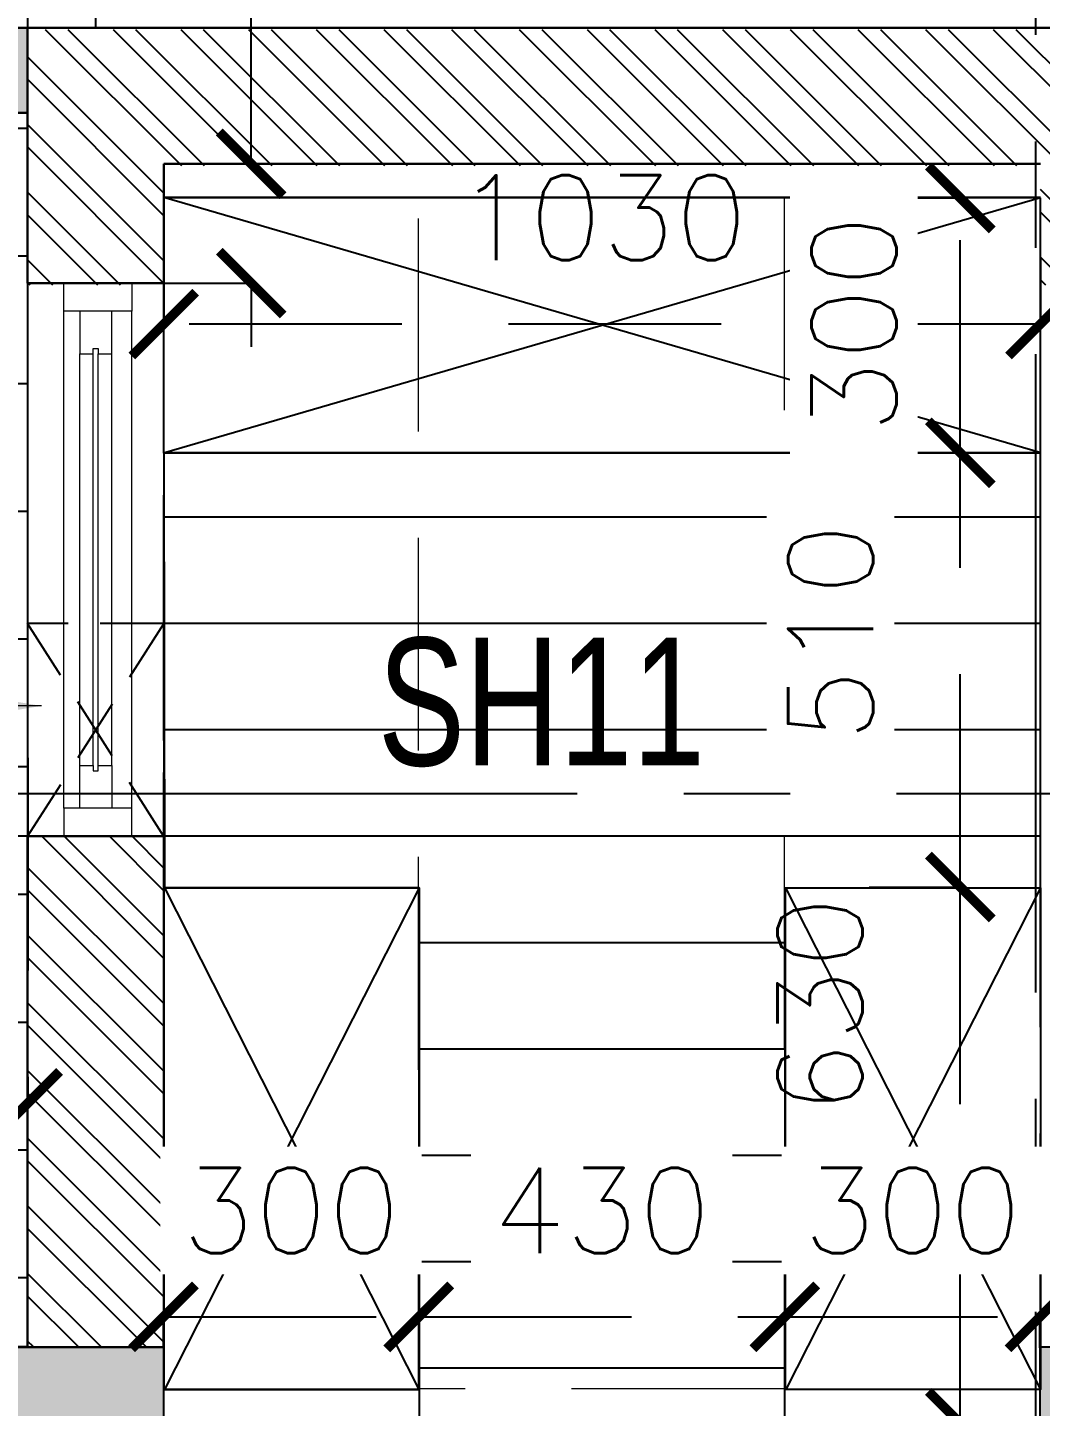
# Model space of a CAD drawing. Header units: millimetres. Extents: x 1124992 to 1258557, y -5767803 to -5695799.
# Drawn here: x 1212102 to 1213292, y -5707920 to -5706300 of the extents above; entities that cross this region are included whole.
import ezdxf

# ---------------------------------------------------------------- set-up
doc = ezdxf.new("R2010")
doc.units = ezdxf.units.MM
doc.header["$LTSCALE"] = 1000
doc.header["$MEASUREMENT"] = 0
for name, pattern in [('$1$AUDIT_D_120904163729-0', [0]), ('$36$HIDDEN', [0.375, 0.25, -0.125]), ('2BHK-A - BACK$0$AUDIT_D_120904163729-0', [0]), ('2BHK-A - BACK$0$HIDDEN', [0.375, 0.25, -0.125]), ('AUDIT_D_120904163729-0', [0]), ('T8(T9 IS SIMILAR) - DIMENSION & TEXTING$0$HIDDEN', [0.375, 0.25, -0.125]), ('T8(T9 IS SIMILAR)$0$$0$HIDDEN', [0.375, 0.25, -0.125]), ('T8(T9 IS SIMILAR)$0$HIDDEN', [0.375, 0.25, -0.125]), ('T8_REFUGE COLUMNS$0$CENTER2', [1.125, 0.75, -0.125, 0.125, -0.125])]:
    doc.linetypes.add(name, pattern=pattern)
doc.layers.get('0').update_dxf_attribs({"linetype": 'AUDIT_D_120904163729-0'})
for name, color, linetype in [('$0$A-HATCH -160', 251, '$1$AUDIT_D_120904163729-0'), ('$21$A-DIMENSIONS', 2, '$36$HIDDEN'), ('2BHK-A - BACK$0$A-DOOR-FULL', 2, 'Continuous'), ('2BHK-A - BACK$0$A-HATCH -160', 251, '2BHK-A - BACK$0$AUDIT_D_120904163729-0'), ('2BHK-A - BACK$0$A-TOI SUNK 50MM', 8, 'Continuous'), ('2BHK-A - BACK$0$CUT-OUT', 49, 'Continuous'), ('T8(T9 IS SIMILAR) - DIMENSION & TEXTING$0$A-DIMENSIONS', 2, 'T8(T9 IS SIMILAR) - DIMENSION & TEXTING$0$HIDDEN'), ('T8_REFUGE COLUMNS$0$A-CENTERLINE', 193, 'T8_REFUGE COLUMNS$0$CENTER2'), ('T8_REFUGE COLUMNS$0$A-RCC COLS', 3, 'Continuous'), ('T8_TYPICAL COLUMNS$0$A-RCC COLS', 3, 'Continuous')]:
    doc.layers.add(name, color=color, linetype=linetype)
for name, color, linetype, lineweight in [('2BHK-A - BACK$0$A-WALL- 160', 6, 'Continuous', 30), ('2BHK-A - BACK$0$Ventilator', 5, 'Continuous', 0), ('T8(T9 IS SIMILAR) - DIMENSION & TEXTING$0$R0-18-10-2014-T1-1st Podium Floor Plan$0$Text', 2, 'Continuous', 0), ('T8(T9 IS SIMILAR) - DIMENSION & TEXTING$0$T8 - TYPICAL FLOOR CORE$0$a-Text', 4, 'Continuous', 0), ('T8(T9 IS SIMILAR)$0$D&W', 8, 'Continuous', 25), ('T8(T9 IS SIMILAR)$0$SCPL BEAM', 191, 'T8(T9 IS SIMILAR)$0$$0$HIDDEN', 13)]:
    doc.layers.add(name, color=color, linetype=linetype, lineweight=lineweight)
doc.layers.add('T8_REFUGE COLUMNS$1$COL-HATCH', color=7, linetype='Continuous', lineweight=25, true_color=0xa3a3a3)
doc.layers.add('T8_TYPICAL COLUMNS$1$$0$COL-HATCH', color=7, linetype='Continuous', lineweight=25, true_color=0xa3a3a3)
doc.styles.add('T8(T9 IS SIMILAR) - DIMENSION & TEXTING$0$Romans 1', font='romans.shx', dxfattribs={"height": 100})
doc.styles.add('T8(T9 IS SIMILAR) - DIMENSION & TEXTING$0$T8 - TYPICAL FLOOR CORE$0$ARIAL ARROW', font='swisscl.ttf')
doc.styles.add('T8(T9 IS SIMILAR) - DIMENSION & TEXTING$0$Tahoma', font='tahoma.ttf')
doc.dimstyles.new('T8(T9 IS SIMILAR) - DIMENSION & TEXTING$0$ALPINE S', dxfattribs={"dimscale": 0, "dimtxt": 100, "dimasz": 75, "dimexe": 0, "dimexo": 0, "dimgap": 75, "dimtad": 1, "dimdec": 0, "dimzin": 0, "dimdsep": 46, "dimtxsty": 'T8(T9 IS SIMILAR) - DIMENSION & TEXTING$0$Romans 1', "dimblk": 'T8(T9 IS SIMILAR) - DIMENSION & TEXTING$0$_ArchTick', "dimcen": 0.09, "dimclrd": 256, "dimclre": 256, "dimclrt": 7, "dimadec": 0, "dimazin": 0, "dimtfac": 1, "dimtdec": 0, "dimtofl": 0, "dimtmove": 1, "dimatfit": 0, "dimldrblk": 'T8(T9 IS SIMILAR) - DIMENSION & TEXTING$0$_Open90', "dimfxl": 1, "dimtolj": 1, "dimtzin": 0, "dimarcsym": 0})
doc.dimstyles.new('T8(T9 IS SIMILAR) - DIMENSION & TEXTING$0$SAMATA STD', dxfattribs={"dimtxt": 100, "dimasz": 50, "dimexe": 50, "dimexo": 50, "dimgap": 10, "dimtad": 0, "dimdec": 0, "dimrnd": 5, "dimzin": 0, "dimdsep": 46, "dimtxsty": 'T8(T9 IS SIMILAR) - DIMENSION & TEXTING$0$Tahoma', "dimblk": 'T8(T9 IS SIMILAR) - DIMENSION & TEXTING$0$_Origin2', "dimcen": -50, "dimdle": 50, "dimclrd": 7, "dimclre": 7, "dimclrt": 7, "dimadec": 0, "dimazin": 0, "dimtfac": 1, "dimtdec": 0, "dimtmove": 1, "dimatfit": 3, "dimfxl": 150, "dimtfill": 1, "dimtolj": 1, "dimtzin": 0, "dimlwd": -1, "dimlwe": -1, "dimarcsym": 0})

# ---------------------------------------------------------------- blocks, each defined once
blk = doc.blocks.new('T8(T9 IS SIMILAR) - DIMENSION & TEXTING$0$_ArchTick')
at = {"color": 0, "linetype": 'ByBlock', "const_width": 0.15}
blk.add_lwpolyline([(-0.5, -0.5), (0.5, 0.5)], dxfattribs=at)
blk = doc.blocks.new('*D413')
at = {"layer": 'T8(T9 IS SIMILAR) - DIMENSION & TEXTING$0$A-DIMENSIONS', "linetype": 'T8(T9 IS SIMILAR) - DIMENSION & TEXTING$0$HIDDEN', "lineweight": -2, "transparency": 16777216}
for p, q in [((1212262.3, -5706571.4), (1212262.3, -5706648.2)), ((1213292.2, -5706571.4), (1213292.2, -5706648.2))]:
    blk.add_line(p, q, dxfattribs=at)
at = {"layer": 'T8(T9 IS SIMILAR) - DIMENSION & TEXTING$0$A-DIMENSIONS', "lineweight": -2, "transparency": 16777216}
blk.add_line((1213292.2, -5706648.2), (1212262.3, -5706648.2), dxfattribs=at)
at = {"layer": 'T8(T9 IS SIMILAR) - DIMENSION & TEXTING$0$A-DIMENSIONS', "linetype": 'ByBlock', "lineweight": -2, "transparency": 16777216, "xscale": 75, "yscale": 75, "zscale": 75, "rotation": 180}
blk.add_blockref('T8(T9 IS SIMILAR) - DIMENSION & TEXTING$0$_ArchTick', (1212262.3, -5706648.2), dxfattribs=at)
at = {"layer": 'T8(T9 IS SIMILAR) - DIMENSION & TEXTING$0$A-DIMENSIONS', "linetype": 'ByBlock', "lineweight": -2, "transparency": 16777216, "xscale": 75, "yscale": 75, "zscale": 75}
blk.add_blockref('T8(T9 IS SIMILAR) - DIMENSION & TEXTING$0$_ArchTick', (1213292.2, -5706648.2), dxfattribs=at)
at = {"layer": 'T8(T9 IS SIMILAR) - DIMENSION & TEXTING$0$A-DIMENSIONS', "color": 7, "linetype": 'ByBlock', "transparency": 16777216, "insert": (1212777.2, -5706523.2), "char_height": 100, "attachment_point": 5, "style": 'T8(T9 IS SIMILAR) - DIMENSION & TEXTING$0$Romans 1'}
blk.add_mtext('\\A1;1030', dxfattribs=at)
blk = doc.blocks.new('T8(T9 IS SIMILAR) - DIMENSION & TEXTING$0$_Open90')
at = {"color": 0, "linetype": 'ByBlock', "lineweight": -2}
for p, q in [((-0.5, 0.5), (0, 0)), ((0, 0), (-1, 0)), ((0, 0), (-0.5, -0.5))]:
    blk.add_line(p, q, dxfattribs=at)
blk = doc.blocks.new('*D435')
at = {"layer": 'T8(T9 IS SIMILAR) - DIMENSION & TEXTING$0$A-DIMENSIONS', "linetype": 'T8(T9 IS SIMILAR) - DIMENSION & TEXTING$0$HIDDEN', "lineweight": -2, "transparency": 16777216}
for p, q in [((1209852.8, -5707157.6), (1209852.8, -5707563.6)), ((1212102.6, -5707157.6), (1212102.6, -5707563.6))]:
    blk.add_line(p, q, dxfattribs=at)
at = {"layer": 'T8(T9 IS SIMILAR) - DIMENSION & TEXTING$0$A-DIMENSIONS', "lineweight": -2, "transparency": 16777216}
blk.add_line((1209852.8, -5707563.6), (1212102.6, -5707563.6), dxfattribs=at)
at = {"layer": 'T8(T9 IS SIMILAR) - DIMENSION & TEXTING$0$A-DIMENSIONS', "linetype": 'ByBlock', "lineweight": -2, "transparency": 16777216, "xscale": 75, "yscale": 75, "zscale": 75, "rotation": 180}
blk.add_blockref('T8(T9 IS SIMILAR) - DIMENSION & TEXTING$0$_ArchTick', (1209852.8, -5707563.6), dxfattribs=at)
at = {"layer": 'T8(T9 IS SIMILAR) - DIMENSION & TEXTING$0$A-DIMENSIONS', "linetype": 'ByBlock', "lineweight": -2, "transparency": 16777216, "xscale": 75, "yscale": 75, "zscale": 75}
blk.add_blockref('T8(T9 IS SIMILAR) - DIMENSION & TEXTING$0$_ArchTick', (1212102.6, -5707563.6), dxfattribs=at)
at = {"layer": 'T8(T9 IS SIMILAR) - DIMENSION & TEXTING$0$A-DIMENSIONS', "color": 7, "linetype": 'ByBlock', "transparency": 16777216, "insert": (1210977.7, -5707438.6), "char_height": 100, "attachment_point": 5, "style": 'T8(T9 IS SIMILAR) - DIMENSION & TEXTING$0$Romans 1'}
blk.add_mtext('\\A1;2250', dxfattribs=at)
blk = doc.blocks.new('*D239')
at = {"layer": 'T8(T9 IS SIMILAR) - DIMENSION & TEXTING$0$A-DIMENSIONS', "linetype": 'T8(T9 IS SIMILAR) - DIMENSION & TEXTING$0$HIDDEN', "lineweight": -2, "transparency": 16777216}
for p, q in [((1213091.3, -5707309.5), (1213198.2, -5707309.5)), ((1213065.6, -5707939.6), (1213198.2, -5707939.6))]:
    blk.add_line(p, q, dxfattribs=at)
at = {"layer": 'T8(T9 IS SIMILAR) - DIMENSION & TEXTING$0$A-DIMENSIONS', "lineweight": -2, "transparency": 16777216}
blk.add_line((1213198.2, -5707939.6), (1213198.2, -5707309.5), dxfattribs=at)
at = {"layer": 'T8(T9 IS SIMILAR) - DIMENSION & TEXTING$0$A-DIMENSIONS', "linetype": 'ByBlock', "lineweight": -2, "transparency": 16777216, "xscale": 75, "yscale": 75, "zscale": 75}
for p, rotation in [((1213198.2, -5707309.5), 90), ((1213198.2, -5707939.6), 270)]:
    blk.add_blockref('T8(T9 IS SIMILAR) - DIMENSION & TEXTING$0$_ArchTick', p, dxfattribs=dict(at, rotation=rotation))
at = {"layer": 'T8(T9 IS SIMILAR) - DIMENSION & TEXTING$0$A-DIMENSIONS', "color": 7, "linetype": 'ByBlock', "transparency": 16777216, "insert": (1213033.3, -5707448.4), "char_height": 100, "attachment_point": 5, "rotation": 90, "style": 'T8(T9 IS SIMILAR) - DIMENSION & TEXTING$0$Romans 1'}
blk.add_mtext('\\A1;630', dxfattribs=at)
blk = doc.blocks.new('*D240')
at = {"layer": 'T8(T9 IS SIMILAR) - DIMENSION & TEXTING$0$A-DIMENSIONS', "linetype": 'T8(T9 IS SIMILAR) - DIMENSION & TEXTING$0$HIDDEN', "lineweight": -2, "transparency": 16777216}
for p, q in [((1213091.3, -5706799.4), (1213198.2, -5706799.4)), ((1213091.3, -5707309.5), (1213198.2, -5707309.5))]:
    blk.add_line(p, q, dxfattribs=at)
at = {"layer": 'T8(T9 IS SIMILAR) - DIMENSION & TEXTING$0$A-DIMENSIONS', "lineweight": -2, "transparency": 16777216}
blk.add_line((1213198.2, -5707309.5), (1213198.2, -5706799.4), dxfattribs=at)
at = {"layer": 'T8(T9 IS SIMILAR) - DIMENSION & TEXTING$0$A-DIMENSIONS', "linetype": 'ByBlock', "lineweight": -2, "transparency": 16777216, "xscale": 75, "yscale": 75, "zscale": 75}
for p, rotation in [((1213198.2, -5706799.4), 90), ((1213198.2, -5707309.5), 270)]:
    blk.add_blockref('T8(T9 IS SIMILAR) - DIMENSION & TEXTING$0$_ArchTick', p, dxfattribs=dict(at, rotation=rotation))
at = {"layer": 'T8(T9 IS SIMILAR) - DIMENSION & TEXTING$0$A-DIMENSIONS', "color": 7, "linetype": 'ByBlock', "transparency": 16777216, "insert": (1213045.8, -5707010.4), "char_height": 100, "attachment_point": 5, "rotation": 90, "style": 'T8(T9 IS SIMILAR) - DIMENSION & TEXTING$0$Romans 1', "bg_fill": 3, "box_fill_scale": 1.25, "bg_fill_color": 256, "bg_fill_true_color": 13158600, "bg_fill_transparency": 0}
blk.add_mtext('\\A1;510', dxfattribs=at)
blk = doc.blocks.new('*D241')
at = {"layer": 'T8(T9 IS SIMILAR) - DIMENSION & TEXTING$0$A-DIMENSIONS', "linetype": 'T8(T9 IS SIMILAR) - DIMENSION & TEXTING$0$HIDDEN', "lineweight": -2, "transparency": 16777216}
for p, q in [((1213091.3, -5706499.9), (1213198.2, -5706499.9)), ((1213091.3, -5706799.4), (1213198.2, -5706799.4))]:
    blk.add_line(p, q, dxfattribs=at)
at = {"layer": 'T8(T9 IS SIMILAR) - DIMENSION & TEXTING$0$A-DIMENSIONS', "lineweight": -2, "transparency": 16777216}
blk.add_line((1213198.2, -5706799.4), (1213198.2, -5706499.9), dxfattribs=at)
at = {"layer": 'T8(T9 IS SIMILAR) - DIMENSION & TEXTING$0$A-DIMENSIONS', "color": 7, "linetype": 'ByBlock', "transparency": 16777216, "insert": (1213073.2, -5706648.2), "char_height": 100, "attachment_point": 5, "rotation": 90, "style": 'T8(T9 IS SIMILAR) - DIMENSION & TEXTING$0$Romans 1', "bg_fill": 3, "box_fill_scale": 1.25, "bg_fill_color": 256, "bg_fill_true_color": 13158600, "bg_fill_transparency": 0}
blk.add_mtext('\\A1;300', dxfattribs=at)
at = {"layer": 'T8(T9 IS SIMILAR) - DIMENSION & TEXTING$0$A-DIMENSIONS', "linetype": 'ByBlock', "lineweight": -2, "transparency": 16777216, "xscale": 75, "yscale": 75, "zscale": 75}
for p, rotation in [((1213198.2, -5706499.9), 90), ((1213198.2, -5706799.4), 270)]:
    blk.add_blockref('T8(T9 IS SIMILAR) - DIMENSION & TEXTING$0$_ArchTick', p, dxfattribs=dict(at, rotation=rotation))
blk = doc.blocks.new('*D242')
at = {"layer": 'T8(T9 IS SIMILAR) - DIMENSION & TEXTING$0$A-DIMENSIONS', "linetype": 'T8(T9 IS SIMILAR) - DIMENSION & TEXTING$0$HIDDEN', "lineweight": -2, "transparency": 16777216}
for p, q in [((1212262, -5707850.3), (1212262, -5707814.5)), ((1212561.9, -5707850.3), (1212561.9, -5707814.5))]:
    blk.add_line(p, q, dxfattribs=at)
at = {"layer": 'T8(T9 IS SIMILAR) - DIMENSION & TEXTING$0$A-DIMENSIONS', "lineweight": -2, "transparency": 16777216}
blk.add_line((1212262, -5707814.5), (1212561.9, -5707814.5), dxfattribs=at)
at = {"layer": 'T8(T9 IS SIMILAR) - DIMENSION & TEXTING$0$A-DIMENSIONS', "color": 7, "linetype": 'ByBlock', "transparency": 16777216, "insert": (1212411.9, -5707689.5), "char_height": 100, "attachment_point": 5, "style": 'T8(T9 IS SIMILAR) - DIMENSION & TEXTING$0$Romans 1', "bg_fill": 3, "box_fill_scale": 1.25, "bg_fill_color": 256, "bg_fill_true_color": 13158600, "bg_fill_transparency": 0}
blk.add_mtext('\\A1;300', dxfattribs=at)
at = {"layer": 'T8(T9 IS SIMILAR) - DIMENSION & TEXTING$0$A-DIMENSIONS', "linetype": 'ByBlock', "lineweight": -2, "transparency": 16777216, "xscale": 75, "yscale": 75, "zscale": 75, "rotation": 180}
blk.add_blockref('T8(T9 IS SIMILAR) - DIMENSION & TEXTING$0$_ArchTick', (1212262, -5707814.5), dxfattribs=at)
at = {"layer": 'T8(T9 IS SIMILAR) - DIMENSION & TEXTING$0$A-DIMENSIONS', "linetype": 'ByBlock', "lineweight": -2, "transparency": 16777216, "xscale": 75, "yscale": 75, "zscale": 75}
blk.add_blockref('T8(T9 IS SIMILAR) - DIMENSION & TEXTING$0$_ArchTick', (1212561.9, -5707814.5), dxfattribs=at)
blk = doc.blocks.new('*D243')
at = {"layer": 'T8(T9 IS SIMILAR) - DIMENSION & TEXTING$0$A-DIMENSIONS', "linetype": 'T8(T9 IS SIMILAR) - DIMENSION & TEXTING$0$HIDDEN', "lineweight": -2, "transparency": 16777216}
for p, q in [((1212561.9, -5707850.3), (1212561.9, -5707814.5)), ((1212991.9, -5707850.9), (1212991.9, -5707814.5))]:
    blk.add_line(p, q, dxfattribs=at)
at = {"layer": 'T8(T9 IS SIMILAR) - DIMENSION & TEXTING$0$A-DIMENSIONS', "lineweight": -2, "transparency": 16777216}
blk.add_line((1212561.9, -5707814.5), (1212991.9, -5707814.5), dxfattribs=at)
at = {"layer": 'T8(T9 IS SIMILAR) - DIMENSION & TEXTING$0$A-DIMENSIONS', "linetype": 'ByBlock', "lineweight": -2, "transparency": 16777216, "xscale": 75, "yscale": 75, "zscale": 75, "rotation": 180}
blk.add_blockref('T8(T9 IS SIMILAR) - DIMENSION & TEXTING$0$_ArchTick', (1212561.9, -5707814.5), dxfattribs=at)
at = {"layer": 'T8(T9 IS SIMILAR) - DIMENSION & TEXTING$0$A-DIMENSIONS', "linetype": 'ByBlock', "lineweight": -2, "transparency": 16777216, "xscale": 75, "yscale": 75, "zscale": 75}
blk.add_blockref('T8(T9 IS SIMILAR) - DIMENSION & TEXTING$0$_ArchTick', (1212991.9, -5707814.5), dxfattribs=at)
at = {"layer": 'T8(T9 IS SIMILAR) - DIMENSION & TEXTING$0$A-DIMENSIONS', "color": 7, "linetype": 'ByBlock', "transparency": 16777216, "insert": (1212776.9, -5707689.5), "char_height": 100, "attachment_point": 5, "style": 'T8(T9 IS SIMILAR) - DIMENSION & TEXTING$0$Romans 1', "bg_fill": 3, "box_fill_scale": 1.25, "bg_fill_color": 256, "bg_fill_true_color": 13158600, "bg_fill_transparency": 0}
blk.add_mtext('\\A1;430', dxfattribs=at)
blk = doc.blocks.new('*D244')
at = {"layer": 'T8(T9 IS SIMILAR) - DIMENSION & TEXTING$0$A-DIMENSIONS', "linetype": 'T8(T9 IS SIMILAR) - DIMENSION & TEXTING$0$HIDDEN', "lineweight": -2, "transparency": 16777216}
for p, q in [((1212991.9, -5707850.9), (1212991.9, -5707814.5)), ((1213291.8, -5707850.9), (1213291.8, -5707814.5))]:
    blk.add_line(p, q, dxfattribs=at)
at = {"layer": 'T8(T9 IS SIMILAR) - DIMENSION & TEXTING$0$A-DIMENSIONS', "lineweight": -2, "transparency": 16777216}
blk.add_line((1212991.9, -5707814.5), (1213291.8, -5707814.5), dxfattribs=at)
at = {"layer": 'T8(T9 IS SIMILAR) - DIMENSION & TEXTING$0$A-DIMENSIONS', "color": 7, "linetype": 'ByBlock', "transparency": 16777216, "insert": (1213141.9, -5707689.5), "char_height": 100, "attachment_point": 5, "style": 'T8(T9 IS SIMILAR) - DIMENSION & TEXTING$0$Romans 1', "bg_fill": 3, "box_fill_scale": 1.25, "bg_fill_color": 256, "bg_fill_true_color": 13158600, "bg_fill_transparency": 0}
blk.add_mtext('\\A1;300', dxfattribs=at)
at = {"layer": 'T8(T9 IS SIMILAR) - DIMENSION & TEXTING$0$A-DIMENSIONS', "linetype": 'ByBlock', "lineweight": -2, "transparency": 16777216, "xscale": 75, "yscale": 75, "zscale": 75, "rotation": 180}
blk.add_blockref('T8(T9 IS SIMILAR) - DIMENSION & TEXTING$0$_ArchTick', (1212991.9, -5707814.5), dxfattribs=at)
at = {"layer": 'T8(T9 IS SIMILAR) - DIMENSION & TEXTING$0$A-DIMENSIONS', "linetype": 'ByBlock', "lineweight": -2, "transparency": 16777216, "xscale": 75, "yscale": 75, "zscale": 75}
blk.add_blockref('T8(T9 IS SIMILAR) - DIMENSION & TEXTING$0$_ArchTick', (1213291.8, -5707814.5), dxfattribs=at)
blk = doc.blocks.new('*D252')
at = {"layer": 'T8(T9 IS SIMILAR) - DIMENSION & TEXTING$0$A-DIMENSIONS', "lineweight": -2, "transparency": 16777216}
for p, q in [((1212365.1, -5706459.9), (1212365.1, -5705917)), ((1212365.1, -5706599.9), (1212365.1, -5706674.9))]:
    blk.add_line(p, q, dxfattribs=at)
at = {"layer": 'T8(T9 IS SIMILAR) - DIMENSION & TEXTING$0$A-DIMENSIONS', "linetype": 'T8(T9 IS SIMILAR) - DIMENSION & TEXTING$0$HIDDEN', "lineweight": -2, "transparency": 16777216}
for p, q in [((1212262.5, -5706459.9), (1212365.1, -5706459.9)), ((1212262.5, -5706599.9), (1212365.1, -5706599.9))]:
    blk.add_line(p, q, dxfattribs=at)
at = {"layer": 'T8(T9 IS SIMILAR) - DIMENSION & TEXTING$0$A-DIMENSIONS', "linetype": 'ByBlock', "lineweight": -2, "transparency": 16777216, "xscale": 75, "yscale": 75, "zscale": 75}
for p, rotation in [((1212365.1, -5706459.9), 270), ((1212365.1, -5706599.9), 90)]:
    blk.add_blockref('T8(T9 IS SIMILAR) - DIMENSION & TEXTING$0$_ArchTick', p, dxfattribs=dict(at, rotation=rotation))
at = {"layer": 'T8(T9 IS SIMILAR) - DIMENSION & TEXTING$0$A-DIMENSIONS', "color": 7, "linetype": 'ByBlock', "transparency": 16777216, "insert": (1212240.1, -5706113.4), "char_height": 100, "attachment_point": 5, "rotation": 90, "style": 'T8(T9 IS SIMILAR) - DIMENSION & TEXTING$0$Romans 1', "bg_fill": 3, "box_fill_scale": 1.25, "bg_fill_color": 256, "bg_fill_true_color": 13158600, "bg_fill_transparency": 0}
blk.add_mtext('\\A1;140', dxfattribs=at)
blk = doc.blocks.new('T8(T9 IS SIMILAR) - DIMENSION & TEXTING$0$_Origin2')
at = {"color": 0, "linetype": 'ByBlock', "lineweight": -2}
blk.add_line((-0.5, 0), (-1, 0), dxfattribs=at)
for radius in [0.5, 0.25]:
    blk.add_circle((0, 0), radius, dxfattribs=at)
blk = doc.blocks.new('*D169')
at = {"layer": 'T8(T9 IS SIMILAR) - DIMENSION & TEXTING$0$A-DIMENSIONS', "linetype": 'T8(T9 IS SIMILAR) - DIMENSION & TEXTING$0$HIDDEN', "lineweight": -2, "transparency": 16777216}
for p, q in [((1212102.5, -5707249.9), (1211987.9, -5707249.9)), ((1212102.5, -5707849.9), (1211987.9, -5707849.9))]:
    blk.add_line(p, q, dxfattribs=at)
at = {"layer": 'T8(T9 IS SIMILAR) - DIMENSION & TEXTING$0$A-DIMENSIONS', "lineweight": -2, "transparency": 16777216}
blk.add_line((1211987.9, -5707849.9), (1211987.9, -5707249.9), dxfattribs=at)
at = {"layer": 'T8(T9 IS SIMILAR) - DIMENSION & TEXTING$0$A-DIMENSIONS', "linetype": 'ByBlock', "lineweight": -2, "transparency": 16777216, "xscale": 75, "yscale": 75, "zscale": 75}
for p, rotation in [((1211987.9, -5707249.9), 90), ((1211987.9, -5707849.9), 270)]:
    blk.add_blockref('T8(T9 IS SIMILAR) - DIMENSION & TEXTING$0$_ArchTick', p, dxfattribs=dict(at, rotation=rotation))
at = {"layer": 'T8(T9 IS SIMILAR) - DIMENSION & TEXTING$0$A-DIMENSIONS', "color": 7, "linetype": 'ByBlock', "transparency": 16777216, "insert": (1211862.9, -5707549.9), "char_height": 100, "attachment_point": 5, "rotation": 90, "style": 'T8(T9 IS SIMILAR) - DIMENSION & TEXTING$0$Romans 1', "bg_fill": 3, "box_fill_scale": 1.25, "bg_fill_color": 256, "bg_fill_true_color": 13158600, "bg_fill_transparency": 0}
blk.add_mtext('\\A1;600', dxfattribs=at)
blk = doc.blocks.new('T8_REFUGE COLUMNS')
at = {"layer": 'T8_REFUGE COLUMNS$1$COL-HATCH', "linetype": 'ByBlock'}
h = blk.add_hatch(color=256, dxfattribs=at)
h.dxf.hatch_style = 1
h.paths.add_polyline_path([(1212262.1, -5708099.9), (1210752.1, -5708099.9), (1210752.1, -5707849.9), (1212262.1, -5707849.9)])
h = blk.add_hatch(color=256, dxfattribs=at)
h.dxf.hatch_style = 1
h.paths.add_polyline_path([(1215902.1, -5708099.9), (1213292.1, -5708099.9), (1213292.1, -5707849.9), (1215902.1, -5707849.9)])
at = {"layer": 'T8_REFUGE COLUMNS$0$A-CENTERLINE'}
for p, q in [((1213287.1, -5728808.5), (1213287.1, -5698573.6)), ((1217248.2, -5707199.9), (1182156.9, -5707199.9))]:
    blk.add_line(p, q, dxfattribs=at)
at = {"layer": 'T8_REFUGE COLUMNS$0$A-RCC COLS', "linetype": 'ByBlock'}
for points in [[(1212262.1, -5708099.9), (1210752.1, -5708099.9), (1210752.1, -5707849.9), (1212262.1, -5707849.9)], [(1215902.1, -5708099.9), (1213292.1, -5708099.9), (1213292.1, -5707849.9), (1215902.1, -5707849.9)]]:
    blk.add_lwpolyline(points, close=True, dxfattribs=at)
blk = doc.blocks.new('T8_TYPICAL COLUMNS')
at = {"layer": 'T8_TYPICAL COLUMNS$1$$0$COL-HATCH', "linetype": 'ByBlock'}
h = blk.add_hatch(color=256, dxfattribs=at)
h.dxf.hatch_style = 1
h.paths.add_polyline_path([(1200282.2, -5707850.3), (1202692.3, -5707850.3), (1202692.3, -5708100.3), (1200282.2, -5708100.3)])
h.paths.add_polyline_path([(1209852.3, -5708100.3), (1212262.3, -5708100.3), (1212262.3, -5707850.3), (1209852.3, -5707850.3)])
at = {"layer": 'T8_TYPICAL COLUMNS$0$A-RCC COLS', "linetype": 'ByBlock'}
blk.add_lwpolyline([(1209852.3, -5708100.3), (1212262.3, -5708100.3), (1212262.3, -5707850.3), (1209852.3, -5707850.3)], close=True, dxfattribs=at)
blk.add_blockref('T8_REFUGE COLUMNS', (0, 0), dxfattribs=at)
blk = doc.blocks.new('*U670')
for points in [[(0, 0), (0, 820), (-30, 820), (-30, 0)], [(-860, 0), (-820, 0), (-820, -30), (-810, -30), (-810, -80), (-860, -80)], [(40, 0), (0, 0), (0, -30), (-10, -30), (-10, -80), (40, -80)]]:
    blk.add_lwpolyline(points, close=True)
at = {"color": 0, "linetype": 'ByBlock', "ltscale": 0.25}
blk.add_arc((1.2, -0.5), 821.2, 92.373, 179.9653, dxfattribs=at)
blk = doc.blocks.new('2BHK-A - BACK$0$V1')
at = {"layer": '2BHK-A - BACK$0$Ventilator'}
for p, q in [((1139453.9, -5700057.1), (1140103.9, -5700057.1)), ((1139453.9, -5700217.1), (1140103.9, -5700217.1))]:
    blk.add_line(p, q, dxfattribs=at)
at = {"layer": '2BHK-A - BACK$0$Ventilator', "color": 8}
for p, q in [((1139486.9, -5700094.6), (1140070.9, -5700094.6)), ((1139536.9, -5700118.3), (1140020.9, -5700118.3)), ((1139536.9, -5700155.8), (1140020.9, -5700155.8)), ((1139486.9, -5700174.6), (1140070.9, -5700174.6))]:
    blk.add_line(p, q, dxfattribs=at)
at = {"layer": '2BHK-A - BACK$0$Ventilator', "color": 5}
for p, q in [((1139536.9, -5700134.1), (1140020.9, -5700134.1)), ((1139536.9, -5700140.1), (1140020.9, -5700140.1))]:
    blk.add_line(p, q, dxfattribs=at)
at = {"layer": '2BHK-A - BACK$0$Ventilator', "color": 4}
for points in [[(1139453.9, -5700094.6), (1139486.9, -5700094.6), (1139486.9, -5700174.6), (1139453.9, -5700174.6)], [(1140103.9, -5700094.6), (1140070.9, -5700094.6), (1140070.9, -5700174.6), (1140103.9, -5700174.6)], [(1139536.9, -5700134.1), (1139536.9, -5700118.3), (1139486.9, -5700118.3), (1139486.9, -5700155.8), (1139536.9, -5700155.8), (1139536.9, -5700140.1), (1139530.9, -5700140.1), (1139530.9, -5700134.1)], [(1140020.9, -5700134.1), (1140020.9, -5700118.3), (1140070.9, -5700118.3), (1140070.9, -5700155.8), (1140020.9, -5700155.8), (1140020.9, -5700140.1), (1140026.9, -5700140.1), (1140026.9, -5700134.1)]]:
    blk.add_lwpolyline(points, close=True, dxfattribs=at)
blk = doc.blocks.new('2BHK-A - BACK')
at = {"layer": '2BHK-A - BACK$0$A-HATCH -160', "linetype": 'ByBlock'}
h = blk.add_hatch(dxfattribs=at)
h.set_pattern_fill('ZIGZAG', color=256, scale=250)
h.set_pattern_definition([(9e-15, (-0.22, 0.45), (31.25, 31.25), [31.25, -31.25]), (90, (31.03, 0.45), (-31.25, 31.25), [31.25, -31.25])])
h.paths.add_polyline_path([(1196642.1, -5706299.9), (1198342.2, -5706299.9), (1198342.2, -5706399.9), (1196642.1, -5706399.9)])
h.paths.add_polyline_path([(1199382.6, -5705299.9), (1199382.6, -5705199.9), (1201592.2, -5705199.9), (1201592.2, -5705299.9), (1200442.1, -5705299.9), (1200442.1, -5705399.9), (1200342.1, -5705399.9), (1200342.1, -5705299.9)])
h.paths.add_polyline_path([(1200442.1, -5706399.9), (1201341.8, -5706399.9), (1201341.8, -5706299.9), (1200442.1, -5706299.9)])
h.paths.add_polyline_path([(1202091.8, -5706299.9), (1202691.8, -5706299.9), (1202691.8, -5706399.9), (1202091.8, -5706399.9)])
h.paths.add_polyline_path([(1204892.1, -5708749.5), (1204992.1, -5708749.5), (1204992.1, -5707999.9), (1204892.1, -5707999.9)])
h.paths.add_polyline_path([(1204892.1, -5709649.5), (1204992.1, -5709649.5), (1204992.1, -5710549.5), (1204892.1, -5710549.5)])
h.paths.add_polyline_path([(1200142, -5708600.5), (1200257, -5708600.5), (1200257.1, -5708700.5), (1200042, -5708700.5), (1200042, -5708099.9), (1200142, -5708099.9)])
h.paths.add_polyline_path([(1202792.1, -5701189.9), (1203427.1, -5701189.9), (1203427.1, -5701089.9), (1202792.1, -5701089.9)])
h = blk.add_hatch(dxfattribs=at)
h.set_pattern_fill('ANSI32', color=256, scale=150)
h.set_pattern_definition([(45, (-0.03, -2.55), (-39.77475644, 39.77475644), []), (45, (26.484, -2.55), (-39.77475644, 39.77475644), [])])
h.paths.add_polyline_path([(1200282, -5708099.9), (1200042, -5708099.6), (1200042, -5707939.6), (1200282, -5707939.6)])
h.paths.add_polyline_path([(1199092.1, -5706602.4), (1199092.1, -5706302.4), (1200442, -5706302.4), (1200442, -5706602.4), (1200282, -5706602.4), (1200282, -5706462.4), (1199252.1, -5706462.4), (1199252.1, -5706602.4)])
h = blk.add_hatch(dxfattribs=at)
h.set_pattern_fill('ANSI32', color=256, scale=150)
h.paths.add_polyline_path([(1200282.1, -5707249.9), (1200442.1, -5707249.9), (1200442.1, -5707849.9), (1200282.1, -5707849.9)])
at = {"layer": '2BHK-A - BACK$0$A-TOI SUNK 50MM'}
h = blk.add_hatch(dxfattribs=at)
h.set_pattern_fill('CROSS', color=256, scale=300, style=0)
h.set_pattern_definition([(9e-15, (54492.616, 14881.46), (75, 75), [37.5, -112.5]), (90, (54511.366, 14862.71), (-75, 75), [37.5, -112.5])])
h.paths.add_polyline_path([(1196642.1, -5706399.9), (1199092.2, -5706399.9), (1199092.2, -5707849.9), (1196642.1, -5707849.9)])
h.paths.add_polyline_path([(1202691.8, -5706399.9), (1200442.1, -5706399.9), (1200442.1, -5707850.3), (1202692.3, -5707850.3)])
at = {"layer": '2BHK-A - BACK$0$CUT-OUT', "linetype": 'ByBlock'}
h = blk.add_hatch(dxfattribs=at)
h.set_pattern_fill('ANSI31', color=256, scale=1000, angle=135)
h.paths.add_polyline_path([(1199252.4, -5706799.4), (1200282.3, -5706799.4), (1200281.5, -5707310.5), (1199982.3, -5707310.5), (1199982.3, -5707940), (1199552.4, -5707940), (1199551.6, -5707310.5), (1199252.4, -5707310.5)])
at = {"linetype": '2BHK-A - BACK$0$HIDDEN', "ltscale": 0.3}
for p, q in [((1200282.1, -5706999.9, 0.6), (1200442.1, -5707249.9)), ((1200282.1, -5707250), (1200442.1, -5706999.9, 0.6))]:
    blk.add_line(p, q, dxfattribs=at)
blk.add_lwpolyline([(1200442.1, -5706999.9), (1200442.1, -5707249.9), (1200282.1, -5707249.9), (1200282.1, -5706999.9)], close=True, dxfattribs=at)
at = {"layer": '2BHK-A - BACK$0$A-TOI SUNK 50MM'}
blk.add_lwpolyline([(1202691.8, -5706399.9), (1200442.1, -5706399.9), (1200442.1, -5707850.3), (1202692.3, -5707850.3)], close=True, dxfattribs=at)
at = {"layer": '2BHK-A - BACK$0$A-WALL- 160', "linetype": 'ByBlock'}
for p, q in [((1199092.2, -5706299.9), (1200442.1, -5706299.9)), ((1200282.1, -5706299.9), (1201341.8, -5706299.9)), ((1200442.1, -5706299.9), (1200442.1, -5706599.9)), ((1200442.1, -5706399.9), (1201341.8, -5706399.9)), ((1199252.2, -5706459.9), (1200282.1, -5706459.9)), ((1200282.1, -5706459.9), (1200282.1, -5706599.9)), ((1200282.1, -5706599.9), (1200442.1, -5706599.9)), ((1200282.1, -5707249.9), (1200442.1, -5707249.9)), ((1200282.1, -5707249.9), (1200282.1, -5707849.9)), ((1200442.1, -5707249.9), (1200442.1, -5707849.9))]:
    blk.add_line(p, q, dxfattribs=at)
at = {"layer": '2BHK-A - BACK$0$CUT-OUT'}
for p, q in [((1199252.4, -5706499.4), (1200282.3, -5706499.4)), ((1199982.4, -5707899.9, 1.3), (1200282, -5707899.9))]:
    blk.add_line(p, q, dxfattribs=at)
for points in [[(1199251.7, -5706799.4), (1200282.3, -5706499.4)], [(1200282.5, -5706799.4), (1199252.4, -5706499.4)]]:
    blk.add_lwpolyline(points, dxfattribs=at)
blk.add_lwpolyline([(1199252.2, -5706499.9), (1200282.3, -5706499.9), (1200282.4, -5706799.4), (1199252.3, -5706799.4)], close=True, dxfattribs=at)
at = {"layer": '2BHK-A - BACK$0$CUT-OUT', "elevation": 0.6}
for points in [[(1199252.4, -5706799.4), (1200282.3, -5706799.4), (1200281.5, -5707310.5), (1199982.3, -5707310.5), (1199982.3, -5707940), (1199552.4, -5707940), (1199551.6, -5707310.5), (1199252.4, -5707310.5)], [(1199551.6, -5707310.5), (1199252.4, -5707310.5), (1199252.4, -5707899.9), (1199551.6, -5707899.9)], [(1199982.3, -5707310.5), (1200282.1, -5707310.5), (1200282.1, -5707899.9), (1199982.3, -5707899.9)]]:
    blk.add_lwpolyline(points, close=True, dxfattribs=at)
at = {"layer": '2BHK-A - BACK$0$CUT-OUT'}
for points, elevation in [([(1199551.6, -5707310.5), (1199252.1, -5707899.9)], 0.6), ([(1199252.4, -5707310.5), (1199551.5, -5707899.9)], 0.6), ([(1199982.3, -5707310.5), (1200281.4, -5707899.9)], 1.3), ([(1200281.5, -5707310.5), (1199982.4, -5707899.9)], 1.3)]:
    blk.add_lwpolyline(points, dxfattribs=dict(at, elevation=elevation))
at = {"layer": '2BHK-A - BACK$0$A-DOOR-FULL', "linetype": '2BHK-A - BACK$0$HIDDEN', "xscale": -1, "rotation": 90}
blk.add_blockref('*U670', (1200362.1, -5706259.9), dxfattribs=at)
at = {"layer": '2BHK-A - BACK$0$A-WALL- 160', "linetype": 'ByBlock', "rotation": 90}
blk.add_blockref('2BHK-A - BACK$0$V1', (-4499775, -6846703.8), dxfattribs=at)
blk = doc.blocks.new('T8(T9 IS SIMILAR)')
at = {"layer": 'T8(T9 IS SIMILAR)$0$SCPL BEAM', "linetype": 'T8(T9 IS SIMILAR)$0$HIDDEN'}
for p, q in [((1212261.9, -5707849.2), (1212261.9, -5706499.4)), ((1213291.9, -5707849.1), (1213291.9, -5706499.4))]:
    blk.add_line(p, q, dxfattribs=at)
at = {"layer": 'T8(T9 IS SIMILAR)$0$SCPL BEAM', "linetype": 'T8(T9 IS SIMILAR)$0$HIDDEN', "elevation": -0.2}
blk.add_lwpolyline([(1212561.5, -5706499.4), (1212991.4, -5706499.4), (1212991.4, -5707899.2), (1212561.5, -5707899.2)], close=True, dxfattribs=at)
at = {"layer": 'T8(T9 IS SIMILAR)$0$D&W', "linetype": 'ByBlock'}
blk.add_blockref('T8_TYPICAL COLUMNS', (0, 0), dxfattribs=at)
at = {"layer": 'T8(T9 IS SIMILAR)$0$D&W', "linetype": 'ByBlock', "xscale": -1}
blk.add_blockref('2BHK-A - BACK', (2412544.6, 0), dxfattribs=at)
blk = doc.blocks.new('T8(T9 IS SIMILAR) - DIMENSION & TEXTING')
at = {"layer": 'T8(T9 IS SIMILAR) - DIMENSION & TEXTING$0$T8 - TYPICAL FLOOR CORE$0$a-Text', "linetype": 'ByBlock', "insert": (1210942.8, -5707168.8, 0), "char_height": 150, "width": 3499.366, "attachment_point": 7, "style": 'T8(T9 IS SIMILAR) - DIMENSION & TEXTING$0$T8 - TYPICAL FLOOR CORE$0$ARIAL ARROW'}
blk.add_mtext('\\pi1571.02941;SH11', dxfattribs=at)
at = {"layer": 'T8(T9 IS SIMILAR) - DIMENSION & TEXTING$0$A-DIMENSIONS', "linetype": 'ByBlock'}
dim = blk.add_linear_dim(base=(1212262.3, -5706648.2), p1=(1213292.2, -5706571.4), p2=(1212262.3, -5706571.4), angle=180, dimstyle='T8(T9 IS SIMILAR) - DIMENSION & TEXTING$0$ALPINE S', override={"dimscale": 1, "dimfxl": 5, "dimarcsym": 1}, dxfattribs=at)
dim.commit()
dim.dimension.update_dxf_attribs({"geometry": '*D413', "text_midpoint": (1212777.2, -5706523.2)})
dim = blk.add_linear_dim(base=(1212102.6, -5707563.6), p1=(1209852.8, -5707157.6), p2=(1212102.6, -5707157.6), dimstyle='T8(T9 IS SIMILAR) - DIMENSION & TEXTING$0$ALPINE S', override={"dimscale": 1, "dimfxl": 5, "dimarcsym": 1}, dxfattribs=at)
dim.commit()
dim.dimension.update_dxf_attribs({"geometry": '*D435', "text_midpoint": (1210977.7, -5707438.6)})
for base, p1, p2, angle, override, picture, middle in [((1213198.2, -5707309.5), (1213065.6, -5707939.6), (1213091.3, -5707309.5, 0.6), 270, {"dimscale": 1, "dimfxl": 5, "dimarcsym": 1}, '*D239', (1213158.3, -5707448.4)), ((1212561.9, -5707814.5), (1212262, -5707850.3), (1212561.9, -5707850.3, 0.6), 180, {"dimscale": 1, "dimfxl": 5, "dimtfill": 1, "dimarcsym": 1}, '*D242', (1212411.9, -5707814.5))]:
    dim = blk.add_linear_dim(base=base, p1=p1, p2=p2, angle=angle, dimstyle='T8(T9 IS SIMILAR) - DIMENSION & TEXTING$0$ALPINE S', override=override, dxfattribs=at)
    dim.commit()
    dim.dimension.update_dxf_attribs({"geometry": picture, "text_midpoint": middle, "dimtype": 128})
at = {"layer": 'T8(T9 IS SIMILAR) - DIMENSION & TEXTING$0$R0-18-10-2014-T1-1st Podium Floor Plan$0$Text'}
blk.add_leader([(1212118.8, -5707096.7), (1211869, -5707096.7), (1211760.5, -5707096.7)], dimstyle='T8(T9 IS SIMILAR) - DIMENSION & TEXTING$0$SAMATA STD', override={"dimscale": 1, "dimasz": 100, "dimclrd": 2, "dimfxlon": 1, "dimarcsym": 1}, dxfattribs=at)
at = {"layer": 'T8(T9 IS SIMILAR) - DIMENSION & TEXTING$0$A-DIMENSIONS', "linetype": 'ByBlock'}
for base, p1, p2, override, picture, middle in [((1212365.1, -5706459.9), (1212262.5, -5706599.9), (1212262.5, -5706459.9), {"dimscale": 1, "dimtmove": 0, "dimfxl": 5, "dimtfill": 1, "dimarcsym": 1}, '*D252', (1212365.1, -5706113.4)), ((1213198.2, -5706799.4), (1213091.3, -5707309.5), (1213091.3, -5706799.4), {"dimscale": 1, "dimfxl": 5, "dimtfill": 1, "dimarcsym": 1}, '*D240', (1213170.8, -5707010.4))]:
    dim = blk.add_linear_dim(base=base, p1=p1, p2=p2, angle=90, dimstyle='T8(T9 IS SIMILAR) - DIMENSION & TEXTING$0$ALPINE S', override=override, dxfattribs=at)
    dim.commit()
    dim.dimension.update_dxf_attribs({"geometry": picture, "text_midpoint": middle, "dimtype": 128})
for base, p1, p2, angle, picture, middle in [((1211987.9, -5707249.9), (1212102.5, -5707849.9), (1212102.5, -5707249.9), 90, '*D169', (1211862.9, -5707549.9)), ((1212991.9, -5707814.5), (1212561.9, -5707850.3, 0.6), (1212991.9, -5707850.9, 0.6), 180, '*D243', (1212776.9, -5707689.5))]:
    dim = blk.add_linear_dim(base=base, p1=p1, p2=p2, angle=angle, dimstyle='T8(T9 IS SIMILAR) - DIMENSION & TEXTING$0$ALPINE S', override={"dimscale": 1, "dimfxl": 5, "dimtfill": 1, "dimarcsym": 1}, dxfattribs=at)
    dim.commit()
    dim.dimension.update_dxf_attribs({"geometry": picture, "text_midpoint": middle})
for base, p1, p2, angle, picture, middle in [((1213198.1973, -5706499.8629), (1213091.3003, -5706799.4186), (1213091.3003, -5706499.8629), 90, '*D241', (1213198.1973, -5706648.1611)), ((1213291.8, -5707814.5), (1212991.9, -5707850.9), (1213291.8, -5707850.9, 0.6), 180, '*D244', (1213141.9, -5707814.5))]:
    dim = blk.add_linear_dim(base=base, p1=p1, p2=p2, angle=angle, dimstyle='T8(T9 IS SIMILAR) - DIMENSION & TEXTING$0$ALPINE S', override={"dimscale": 1, "dimfxl": 5, "dimtfill": 1, "dimarcsym": 1}, dxfattribs=at)
    dim.commit()
    dim.dimension.update_dxf_attribs({"geometry": picture, "text_midpoint": middle, "dimtype": 128})

msp = doc.modelspace()

# ---------------------------------------------------------------- block references
at = {"layer": '$21$A-DIMENSIONS', "linetype": 'ByBlock'}
msp.add_blockref('T8(T9 IS SIMILAR)', (0, 0), dxfattribs=at)

# ---------------------------------------------------------------- next in the draw order: block references
at = {"layer": '$0$A-HATCH -160', "linetype": 'ByBlock'}
msp.add_blockref('T8(T9 IS SIMILAR) - DIMENSION & TEXTING', (0, 0), dxfattribs=at)

doc.saveas('drawing.dxf')
